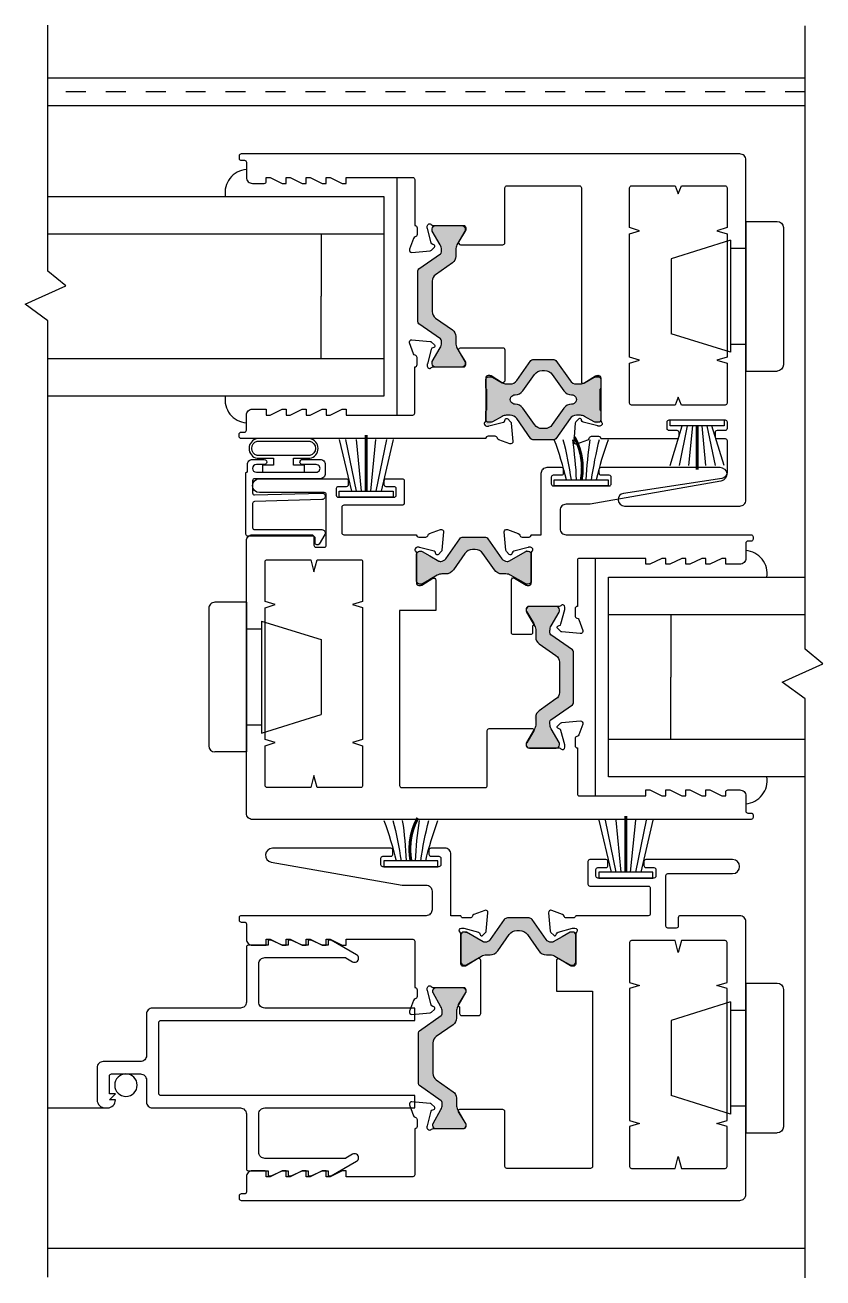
# Model space of a CAD drawing. Extents: x -58 to 121, y -68 to 28.
# Drawn here: x 11.21 to 15.21, y -2.59 to 3.69 of the extents above; entities that cross this region are included whole.
import ezdxf

# ---------------------------------------------------------------- set-up
doc = ezdxf.new("R2010")
doc.units = 0
doc.header["$LTSCALE"] = 0.25
doc.header["$MEASUREMENT"] = 0
doc.linetypes.add('HIDDEN', pattern=[0.375, 0.25, -0.125])
doc.layers.get('0').update_dxf_attribs({"linetype": 'CONTINUOUS'})
for name, color, linetype in [('GLASS-VINYL', 7, 'CONTINUOUS'), ('I-STRUT', 7, 'CONTINUOUS'), ('MISC', 9, 'CONTINUOUS'), ('SASH', 5, 'CONTINUOUS'), ('SEAL', 7, 'CONTINUOUS'), ('SILL-PAN', 7, 'CONTINUOUS'), ('VENT', 5, 'CONTINUOUS')]:
    doc.layers.add(name, color=color, linetype=linetype)
doc.styles.get("Standard").update_dxf_attribs({"font": 'simplex.shx'})

# ---------------------------------------------------------------- blocks, each defined once
blk = doc.blocks.new('25064-18mmX6mm-I-STRUT')
at = {"layer": 'I-STRUT'}
h = blk.add_hatch(color=256, dxfattribs=at)
h.dxf.hatch_style = 1
h.paths.add_polyline_path([(-0.2205, 0.3535, 0.414214), (-0.2362, 0.3377, 0.469068), (-0.2352, 0.3257), (-0.189, 0.2457), (-0.189, 0.1993, 0.244698), (-0.1722, 0.167), (-0.0877, 0.1078, -0.244698), (-0.0709, 0.0756), (-0.0709, -0.0773, -0.244698), (-0.0877, -0.1095), (-0.1722, -0.1687, 0.384668), (-0.1922, -0.2176, -0.227519), (-0.1953, -0.2583), (-0.2352, -0.3274, 0.131652), (-0.2362, -0.3313, 0.640011), (-0.2205, -0.3552), (-0.0866, -0.3552, 0.414214), (-0.0709, -0.3394, 0.469068), (-0.0719, -0.3274), (-0.1181, -0.2474), (-0.1181, -0.2174), (-0.005, -0.1382, 0.244698), (0, -0.1285), (0, -0.1268), (0, 0.1268, 0.244698), (-0.005, 0.1365), (-0.1181, 0.2157), (-0.1181, 0.2457), (-0.0719, 0.3257, 0.131652), (-0.0709, 0.3296, 0.640011), (-0.0866, 0.3535)])
blk.add_lwpolyline([(0, -0.1299), (0, -0.1268), (0, 0.1268, 0.244698), (-0.005, 0.1365), (-0.1131, 0.2122, -0.244698), (-0.1181, 0.2218), (-0.1181, 0.233, -0.131652), (-0.1118, 0.2566), (-0.0719, 0.3257, 0.131652), (-0.0709, 0.3296), (-0.0709, 0.3377, 0.414214), (-0.0866, 0.3535), (-0.2205, 0.3535, 0.414214), (-0.2362, 0.3377), (-0.2362, 0.3296, 0.131652), (-0.2352, 0.3257), (-0.1953, 0.2566, -0.131652), (-0.189, 0.233), (-0.189, 0.1993, 0.244698), (-0.1722, 0.167), (-0.0877, 0.1078, -0.244698), (-0.0709, 0.0756), (-0.0709, -0.0773, -0.244698), (-0.0877, -0.1095), (-0.1722, -0.1687, 0.244698), (-0.189, -0.201), (-0.189, -0.2347, -0.131652), (-0.1953, -0.2583), (-0.2352, -0.3274, 0.131652), (-0.2362, -0.3313), (-0.2362, -0.3394, 0.414214), (-0.2205, -0.3552), (-0.0866, -0.3552, 0.414214), (-0.0709, -0.3394), (-0.0709, -0.3313, 0.131652), (-0.0719, -0.3274), (-0.1118, -0.2583, -0.131652), (-0.1181, -0.2347), (-0.1181, -0.2235, -0.244698), (-0.1131, -0.2139), (-0.005, -0.1382, 0.244698), (0, -0.1285)], format="xyb", dxfattribs=at)
blk = doc.blocks.new('25065-14.6mmX10.2mm-I-STRUT')
at = {"layer": 'I-STRUT'}
h = blk.add_hatch(color=256, dxfattribs=at)
h.dxf.hatch_style = 1
h.paths.add_polyline_path([(-0.2213, 0.1958, 0.242889), (-0.2309, 0.2008), (-0.2835, 0.2008), (-0.336, 0.2008, 0.242889), (-0.3456, 0.1958), (-0.417, 0.0953, -0.242889), (-0.4491, 0.0787), (-0.4802, 0.0787), (-0.5378, 0.112, 0.131652), (-0.5437, 0.1136, 1.253406), (-0.5709, 0.1018), (-0.5709, 0.0591), (-0.5708, 0.0584, 0.217301), (-0.5669, 0.0512), (-0.5669, -0.0669, -0.236068), (-0.5709, -0.0591), (-0.5709, -0.1018, 0.414214), (-0.5591, -0.1136, 0.629762), (-0.5378, -0.112), (-0.4802, -0.0787), (-0.4491, -0.0787, -0.242889), (-0.417, -0.0953), (-0.3456, -0.1958, 0.242889), (-0.336, -0.2008), (-0.2835, -0.2008), (-0.2309, -0.2008, 0.242889), (-0.2213, -0.1958), (-0.1499, -0.0953, -0.242889), (-0.1178, -0.0787), (-0.0867, -0.0787), (-0.0291, -0.112, 0.131652), (-0.0232, -0.1136, 1.253406), (0.0039, -0.1018), (0.0039, -0.0591), (0.0039, -0.0584, 0.217301), (0, -0.0512), (0, 0.0512), (0.0039, 0.1018, 0.414214), (-0.0079, 0.1136, 0.629762), (-0.0291, 0.112), (-0.0867, 0.0787), (-0.1178, 0.0787, -0.242889), (-0.1499, 0.0953)])
h.paths.add_polyline_path([(-0.2392, 0.1261), (-0.1807, 0.0438, 0.244669), (-0.1419, 0.0239, -1.006741), (-0.1419, -0.0234, 0.244669), (-0.1807, -0.0432), (-0.2392, -0.1255, -0.242889), (-0.2777, -0.1454), (-0.2835, -0.1454), (-0.2892, -0.1454, -0.242889), (-0.3277, -0.1255), (-0.3862, -0.0432, 0.244669), (-0.425, -0.0234, -1.006741), (-0.425, 0.0239, 0.244669), (-0.3862, 0.0438), (-0.3277, 0.1261, -0.242889), (-0.2892, 0.1459), (-0.2835, 0.1459), (-0.2777, 0.1459, -0.242889)], flags=16)
for points in [[(-0.5709, -0.0591), (-0.5709, -0.1018, 0.414214), (-0.5591, -0.1136), (-0.5437, -0.1136, 0.131652), (-0.5378, -0.112), (-0.4893, -0.084, -0.131652), (-0.4697, -0.0787), (-0.4491, -0.0787, -0.242889), (-0.417, -0.0953), (-0.3456, -0.1958, 0.242889), (-0.336, -0.2008), (-0.2835, -0.2008), (-0.2309, -0.2008, 0.242889), (-0.2213, -0.1958), (-0.1499, -0.0953, -0.242889), (-0.1178, -0.0787), (-0.0973, -0.0787, -0.131652), (-0.0776, -0.084), (-0.0291, -0.112, 0.131652), (-0.0232, -0.1136), (-0.0079, -0.1136, 0.414214), (0.0039, -0.1018), (0.0039, -0.0591, 0.236068), (0, -0.0512), (0, 0.0512, 0.236068), (0.0039, 0.0591), (0.0039, 0.1018, 0.414214), (-0.0079, 0.1136), (-0.0232, 0.1136, 0.131652), (-0.0291, 0.112), (-0.0776, 0.084, -0.131652), (-0.0973, 0.0787), (-0.1178, 0.0787, -0.242889), (-0.1499, 0.0953), (-0.2213, 0.1958, 0.242889), (-0.2309, 0.2008), (-0.2835, 0.2008), (-0.336, 0.2008, 0.242889), (-0.3456, 0.1958), (-0.417, 0.0953, -0.242889), (-0.4491, 0.0787), (-0.4697, 0.0787, -0.131652), (-0.4893, 0.084), (-0.5378, 0.112, 0.131652), (-0.5437, 0.1136), (-0.5591, 0.1136, 0.414214), (-0.5709, 0.1018), (-0.5709, 0.0591, 0.236068), (-0.5669, 0.0512), (-0.5669, -0.0512, 0.236068)], [(-0.425, -0.0234, -0.244669), (-0.3862, -0.0432), (-0.3277, -0.1255, 0.242889), (-0.2892, -0.1454), (-0.2835, -0.1454), (-0.2777, -0.1454, 0.242889), (-0.2392, -0.1255), (-0.1807, -0.0432, -0.244669), (-0.1419, -0.0234, 1.006741), (-0.1419, 0.0239, -0.244669), (-0.1807, 0.0438), (-0.2392, 0.1261, 0.242889), (-0.2777, 0.1459), (-0.2835, 0.1459), (-0.2892, 0.1459, 0.242889), (-0.3277, 0.1261), (-0.3862, 0.0438, -0.244669), (-0.425, 0.0239, 1.006741)]]:
    blk.add_lwpolyline(points, format="xyb", close=True, dxfattribs=at)
blk = doc.blocks.new('3727-1-THERMAL-SLIDING-INTERLOCKER')
at = {"layer": 'VENT'}
for points in [[(2.5, 0.84), (2.5, 0.764, -0.414214), (2.47, 0.734), (2.41, 0.734, -0.414214), (2.4, 0.744), (2.4, 0.764), (2.38, 0.764), (2.32, 0.734), (2.3, 0.734), (2.3, 0.764), (2.28, 0.764), (2.22, 0.734), (2.2, 0.734), (2.2, 0.764), (2.18, 0.764), (2.12, 0.734), (2.1, 0.734), (2.1, 0.764), (2.08, 0.764), (2.02, 0.734), (2, 0.734), (2, 0.764), (1.667, 0.764, 0.414214), (1.657, 0.754), (1.657, 0.524, 0.414214), (1.6454, 0.5124), (1.6454, 0.4775, 0.359508), (1.6548, 0.4661, -0.263725), (1.6635, 0.4587), (1.6834, 0.4041), (1.6834, 0.404, -0.548619), (1.6715, 0.3885), (1.5799, 0.3965, -0.176327), (1.5727, 0.3999), (1.5586, 0.4139, -0.57735), (1.562, 0.4269), (1.5664, 0.4281, 0.267949), (1.5746, 0.4363), (1.594, 0.5085, 0.065543), (1.5944, 0.5115), (1.5944, 0.5201, 0.6885), (1.5741, 0.5279, -0.213422), (1.5654, 0.524), (1.413, 0.524, 0.414214), (1.4014, 0.5124), (1.4014, 0.5038, 0.137872), (1.4031, 0.4978), (1.4369, 0.4424, -0.585524), (1.4283, 0.4272), (1.216, 0.4272, -0.414214), (1.206, 0.4372), (1.206, 0.712, 0.414214), (1.196, 0.722), (0.8328, 0.722, 0.414214), (0.8228, 0.712), (0.8228, -0.2596, -0.585524), (0.811, -0.2662), (0.7522, -0.2303, 0.137872), (0.7462, -0.2286), (0.7376, -0.2286, 0.414214), (0.726, -0.2402), (0.726, -0.4524, -0.213422), (0.7221, -0.4611, 0.6885), (0.7299, -0.4814), (0.7385, -0.4814, 0.065543), (0.7415, -0.481), (0.8137, -0.4616, 0.267949), (0.8219, -0.4534), (0.8231, -0.449, -0.57735), (0.8361, -0.4456), (0.8501, -0.4597, -0.176327), (0.8535, -0.4669), (0.8615, -0.5585, -0.548619), (0.846, -0.5704), (0.8459, -0.5704), (0.7913, -0.5505, -0.263725), (0.7839, -0.5418, 0.359508), (0.7725, -0.5324), (0.7376, -0.5324, 0.414214), (0.726, -0.544), (0.344, -0.544, -0.414214), (0.334, -0.534), (0.334, -0.514, -0.414214), (0.344, -0.504), (0.384, -0.504, 0.414214), (0.394, -0.494), (0.394, -0.461, 0.414214), (0.384, -0.451), (0.104, -0.451, 0.414214), (0.094, -0.461), (0.094, -0.494, 0.414214), (0.104, -0.504), (0.144, -0.504, -0.414214), (0.154, -0.514), (0.154, -0.534, -0.414214), (0.144, -0.544), (0.104, -0.544, 0.414214), (0.094, -0.554), (0.094, -0.7151, 0.3714), (0.1196, -0.7448), (0.6118, -0.8184, -0.928445), (0.6071, -0.882), (0.03, -0.882, -0.414214), (0, -0.852), (0, 0.852, -0.414214), (0.03, 0.882), (2.526, 0.882, -0.414214), (2.536, 0.872), (2.536, 0.86, -0.414214), (2.526, 0.85), (2.51, 0.85, 0.414214)], [(0.094, 0.5125), (0.1445, 0.497), (0.094, 0.4815), (0.094, -0.1355), (0.1445, -0.151), (0.094, -0.1665), (0.094, -0.366, 0.414214), (0.104, -0.376), (0.3227, -0.376), (0.3382, -0.336), (0.3537, -0.376), (0.572, -0.376, 0.414214), (0.582, -0.366), (0.582, -0.1666), (0.5315, -0.1513), (0.582, -0.136), (0.582, 0.482), (0.5315, 0.4973), (0.582, 0.5126), (0.582, 0.712, 0.414214), (0.572, 0.722), (0.3537, 0.722), (0.3382, 0.682), (0.3227, 0.722), (0.104, 0.722, 0.414214), (0.094, 0.712)]]:
    blk.add_lwpolyline(points, format="xyb", close=True, dxfattribs=at)
blk = doc.blocks.new('3727-2-THERMAL-SLIDING-INTERLOCKER')
at = {"layer": 'VENT'}
blk.add_lwpolyline([(1.1809, -0.5704), (1.2355, -0.5505, 0.263725), (1.2429, -0.5418, -0.359508), (1.2543, -0.5324), (1.2892, -0.5324, -0.414214), (1.3008, -0.544), (2.5254, -0.544, 0.414214), (2.5354, -0.534), (2.5354, -0.522, 0.414214), (2.5254, -0.512), (2.5094, -0.512, -0.414214), (2.4994, -0.502), (2.4994, -0.426, 0.414214), (2.4694, -0.396), (2.3994, -0.396), (2.3994, -0.426), (2.3794, -0.426), (2.3194, -0.396), (2.2994, -0.396), (2.2994, -0.426), (2.2794, -0.426), (2.2194, -0.396), (2.1994, -0.396), (2.1994, -0.426), (2.1794, -0.426), (2.1194, -0.396), (2.0994, -0.396), (2.0994, -0.426), (2.0794, -0.426), (2.0194, -0.396), (1.9994, -0.396), (1.9994, -0.426), (1.6664, -0.426, -0.414214), (1.6564, -0.416), (1.6564, -0.1849, -0.414214), (1.6448, -0.1732), (1.6448, -0.1384, -0.359508), (1.6542, -0.127, 0.263725), (1.6629, -0.1195), (1.6828, -0.065), (1.6828, -0.0649, 0.548619), (1.6709, -0.0493), (1.5793, -0.0574, 0.176327), (1.5721, -0.0607), (1.558, -0.0748, 0.57735), (1.5615, -0.0878), (1.5658, -0.0889, -0.267949), (1.5741, -0.0972), (1.5934, -0.1694, -0.065543), (1.5938, -0.1724), (1.5938, -0.181, -0.6885), (1.5735, -0.1887, 0.213422), (1.5649, -0.1849), (1.4124, -0.1849, -0.414214), (1.4008, -0.1732), (1.4008, -0.1647, -0.137872), (1.4025, -0.1586), (1.4357, -0.1042, 0.585524), (1.4272, -0.089), (1.2164, -0.089, 0.414214), (1.2064, -0.099), (1.2064, -0.254, 0.585524), (1.2216, -0.2626), (1.2746, -0.2303, -0.137872), (1.2806, -0.2286), (1.2892, -0.2286, -0.414214), (1.3008, -0.2402), (1.3008, -0.4524, 0.213422), (1.3047, -0.4611, -0.6885), (1.2969, -0.4814), (1.2883, -0.4814, -0.065543), (1.2853, -0.481), (1.2131, -0.4616, -0.267949), (1.2049, -0.4534), (1.2037, -0.449, 0.57735), (1.1907, -0.4456), (1.1767, -0.4597, 0.176327), (1.1733, -0.4669), (1.1653, -0.5585, 0.548619), (1.1808, -0.5704)], format="xyb", close=True, dxfattribs=at)
blk = doc.blocks.new('A$C1D443341')
for p, q in [((0, 0.719), (0, 0.031)), ((0.188, 0.75), (0.031, 0.75)), ((0.188, 0.75), (0.188, 0)), ((0.264, 0.656), (0.562, 0.563)), ((0.264, 0.656), (0.264, 0.094)), ((0.264, 0.615), (0.188, 0.615)), ((0.562, 0.563), (0.562, 0.187)), ((0.264, 0.135), (0.188, 0.135)), ((0.264, 0.094), (0.562, 0.187)), ((0.188, 0), (0.031, 0))]:
    blk.add_line(p, q)
for centre, start, end in [((0.031, 0.719), 90, 180), ((0.031, 0.031), 180, 270)]:
    blk.add_arc(centre, 0.031, start, end)
blk = doc.blocks.new('*U103')
for p, q in [((0.03, 0.0494), (0.2285, 0.0899)), ((0.03, 0.0235), (0.2285, 0.0428)), ((0.03, -0.0235), (0.2285, -0.0428)), ((0.03, -0.0494), (0.2285, -0.0899))]:
    blk.add_line(p, q)
at = {"layer": 'SEAL'}
for p, q in [((0.2285, 0.135), (0.03, 0.0742)), ((0.2285, -0.135), (0.03, -0.0742))]:
    blk.add_line(p, q, dxfattribs=at)
blk.add_lwpolyline([(0, -0.135), (0, 0.135), (0.03, 0.135), (0.03, -0.135)], close=True, dxfattribs=at)
at = {"layer": 'SEAL', "const_width": 0.015}
blk.add_lwpolyline([(0.03, 0), (0.2496, 0)], dxfattribs=at)
at = {"flags": 9}
for tag, p in [('MANUFACTURER_PART_#', (0, -0.1988)), ('FLEETWOOD_PART_#', (-0.0006, -0.2487))]:
    blk.add_attdef(tag, p, '', height=0.0312, dxfattribs=at)
blk = doc.blocks.new('3727-SLIDING-INTERLOCK-ASSEMBLY')
for name, p in [('3727-1-THERMAL-SLIDING-INTERLOCKER', (-1.8119, -0.1719)), ('25064-18mmX6mm-I-STRUT', (-0.1708, -0.0029)), ('3727-2-THERMAL-SLIDING-INTERLOCKER', (-1.8113, -0.1719)), ('25065-14.6mmX10.2mm-I-STRUT', (-0.5151, -0.5208))]:
    blk.add_blockref(name, p)
at = {"layer": 'MISC'}
blk.add_blockref('A$C1D443341', (-1.9999, -0.3779), dxfattribs=at)
at = {"layer": 'SEAL', "xscale": -1, "rotation": 90}
blk.add_blockref('*U103', (-1.5679, -0.6229), dxfattribs=at)
blk = doc.blocks.new('3728-1-FIXED-INTERLOCKER')
at = {"layer": 'VENT', "linetype": 'Continuous'}
blk.add_lwpolyline([(-0.9169, 0.7195), (-0.9715, 0.7394), (-0.9715, 0.7394, 0.548619), (-0.9871, 0.7275), (-0.9791, 0.6359, 0.176327), (-0.9757, 0.6287), (-0.9616, 0.6146, 0.57735), (-0.9487, 0.618), (-0.9475, 0.6224, -0.267949), (-0.9393, 0.6306), (-0.8671, 0.65, -0.065543), (-0.8641, 0.6504), (-0.8555, 0.6504, -0.6885), (-0.8477, 0.6301, 0.213422), (-0.8516, 0.6214), (-0.8516, 0.471, -0.414214), (-0.8632, 0.4594), (-0.8718, 0.4594, -0.137872), (-0.8778, 0.4611), (-0.9332, 0.4949, 0.585524), (-0.9484, 0.4864), (-0.9484, 0.3344), (-0.7674, 0.3344), (-0.7674, -0.543, -0.414214), (-0.7774, -0.553), (-1.196, -0.553, -0.414214), (-1.206, -0.543), (-1.206, -0.268, 0.414214), (-1.216, -0.258), (-1.4324, -0.258, 0.585524), (-1.439, -0.2698), (-1.4031, -0.3286, -0.137872), (-1.4014, -0.3346), (-1.4014, -0.3432, -0.414214), (-1.413, -0.3548), (-1.5654, -0.3548, 0.213422), (-1.5741, -0.3587, -0.6885), (-1.5944, -0.3509), (-1.5944, -0.3423, -0.065543), (-1.594, -0.3393), (-1.5746, -0.2671, -0.267949), (-1.5664, -0.2589), (-1.562, -0.2577, 0.57735), (-1.5586, -0.2447), (-1.5727, -0.2307, 0.176327), (-1.5799, -0.2273), (-1.6715, -0.2193, 0.548619), (-1.6834, -0.2348), (-1.6834, -0.2349), (-1.6635, -0.2895, 0.263725), (-1.6548, -0.2969, -0.359508), (-1.6454, -0.3083), (-1.6454, -0.3432, -0.414214), (-1.657, -0.3548), (-1.657, -0.585, -0.414214), (-1.667, -0.595), (-2, -0.595), (-2, -0.565), (-2.02, -0.565), (-2.08, -0.595), (-2.1, -0.595), (-2.1, -0.565), (-2.12, -0.565), (-2.18, -0.595), (-2.2, -0.595), (-2.2, -0.565), (-2.22, -0.565), (-2.28, -0.595), (-2.3, -0.595), (-2.3, -0.565), (-2.32, -0.565), (-2.38, -0.595), (-2.4, -0.595), (-2.4, -0.575, 0.414214), (-2.41, -0.565), (-2.47, -0.565, 0.414214), (-2.5, -0.595), (-2.5, -0.671, -0.414214), (-2.51, -0.681), (-2.526, -0.681, 0.414214), (-2.536, -0.691), (-2.536, -0.703, 0.414214), (-2.526, -0.713), (-0.03, -0.713, 0.414214), (0, -0.683), (0, 0.683, 0.414214), (-0.03, 0.713), (-0.328, 0.713, 0.414214), (-0.338, 0.703), (-0.338, 0.661, -0.414214), (-0.348, 0.651), (-0.39, 0.651, -0.414214), (-0.4, 0.661), (-0.4, 0.914, -0.414214), (-0.39, 0.924), (-0.066, 0.924, 1), (-0.066, 0.994), (-0.5, 0.994, 0.414214), (-0.51, 0.984), (-0.51, 0.964, 0.414214), (-0.5, 0.954), (-0.46, 0.954, -0.414214), (-0.45, 0.944), (-0.45, 0.911, -0.414214), (-0.46, 0.901), (-0.74, 0.901, -0.414214), (-0.75, 0.911), (-0.75, 0.944, -0.414214), (-0.74, 0.954), (-0.7, 0.954, 0.414214), (-0.69, 0.964), (-0.69, 0.984, 0.414214), (-0.7, 0.994), (-0.78, 0.994, 0.414214), (-0.79, 0.984), (-0.79, 0.871, 0.414214), (-0.78, 0.861), (-0.488, 0.861, -0.414214), (-0.478, 0.851), (-0.478, 0.723, -0.414214), (-0.488, 0.713), (-0.8516, 0.713, -0.414214), (-0.8632, 0.7014), (-0.8981, 0.7014, -0.359508), (-0.9095, 0.7108, 0.263725), (-0.9169, 0.7195), (-0.9715, 0.7394), (-0.9715, 0.7394, 0.548619), (-0.9871, 0.7275), (-0.9791, 0.6359)], format="xyb", dxfattribs=at)
blk.add_lwpolyline([(-0.094, -0.3435), (-0.1445, -0.328), (-0.094, -0.3125), (-0.094, 0.3475), (-0.1445, 0.363), (-0.094, 0.3785), (-0.094, 0.578, 0.414214), (-0.104, 0.588), (-0.3227, 0.588), (-0.3382, 0.528), (-0.3537, 0.588), (-0.572, 0.588, 0.414214), (-0.582, 0.578), (-0.582, 0.3786), (-0.5315, 0.3633), (-0.582, 0.348), (-0.582, -0.313), (-0.5315, -0.3283), (-0.582, -0.3436), (-0.582, -0.543, 0.414214), (-0.572, -0.553), (-0.3537, -0.553), (-0.3382, -0.493), (-0.3227, -0.553), (-0.104, -0.553, 0.414214), (-0.094, -0.543)], format="xyb", close=True, dxfattribs=at)
blk = doc.blocks.new('3728-2-FIXED-INTERLOCKER')
at = {"layer": 'VENT', "linetype": 'Continuous'}
blk.add_lwpolyline([(-1.8264, 1.001, -0.414214), (-1.8164, 1.011), (-1.7764, 1.011, 0.414214), (-1.7664, 1.021), (-1.7664, 1.041, 0.414214), (-1.7764, 1.051), (-2.3695, 1.051, 0.916331), (-2.3756, 0.9815), (-1.7204, 0.866), (-1.6004, 0.866, -0.414214), (-1.5704, 0.836), (-1.5704, 0.743, -0.414214), (-1.6004, 0.713), (-2.526, 0.713, 0.414214), (-2.536, 0.703), (-2.536, 0.691, 0.414214), (-2.526, 0.681), (-2.51, 0.681, -0.414214), (-2.5, 0.671), (-2.5, 0.595, 0.414214), (-2.47, 0.565), (-2.4, 0.565), (-2.4, 0.595), (-2.38, 0.595), (-2.32, 0.565), (-2.3, 0.565), (-2.3, 0.595), (-2.28, 0.595), (-2.22, 0.565), (-2.2, 0.565), (-2.2, 0.595), (-2.18, 0.595), (-2.12, 0.565), (-2.1, 0.565), (-2.1, 0.595), (-2.08, 0.595), (-2.02, 0.565), (-2, 0.565), (-2, 0.595), (-1.667, 0.595, -0.414214), (-1.657, 0.585), (-1.657, 0.3539, -0.414214), (-1.6454, 0.3422), (-1.6454, 0.3074, -0.359508), (-1.6548, 0.296, 0.263725), (-1.6635, 0.2885), (-1.6834, 0.234), (-1.6834, 0.2339, 0.548619), (-1.6715, 0.2183), (-1.5799, 0.2264, 0.176327), (-1.5727, 0.2297), (-1.5586, 0.2438, 0.57735), (-1.562, 0.2568), (-1.5664, 0.2579, -0.267949), (-1.5746, 0.2662), (-1.594, 0.3384, -0.065543), (-1.5944, 0.3414), (-1.5944, 0.35, -0.6885), (-1.5741, 0.3577, 0.213422), (-1.5654, 0.3539), (-1.413, 0.3539, -0.414214), (-1.4014, 0.3422), (-1.4014, 0.3337, -0.137872), (-1.4031, 0.3276), (-1.439, 0.2688, 0.585524), (-1.4324, 0.257), (-1.4324, 0.223, 0.414214), (-1.4224, 0.213), (-1.337, 0.213, 0.414214), (-1.327, 0.223), (-1.327, 0.4879, 0.585524), (-1.3422, 0.4964), (-1.4001, 0.4611, -0.137872), (-1.4062, 0.4594), (-1.4148, 0.4594, -0.414214), (-1.4264, 0.471), (-1.4264, 0.6214, 0.213422), (-1.4303, 0.6301, -0.6885), (-1.4225, 0.6504), (-1.4139, 0.6504, -0.065543), (-1.4109, 0.65), (-1.3387, 0.6306, -0.267949), (-1.3305, 0.6224), (-1.3293, 0.618, 0.57735), (-1.3163, 0.6146), (-1.3022, 0.6287, 0.176327), (-1.2989, 0.6359), (-1.2909, 0.7275, 0.548619), (-1.3064, 0.7394), (-1.3065, 0.7394), (-1.3611, 0.7195, 0.263725), (-1.3685, 0.7108, -0.359508), (-1.3799, 0.7014), (-1.4148, 0.7014, -0.414214), (-1.4264, 0.713), (-1.4764, 0.713), (-1.4764, 0.7587), (-1.4764, 1.021, 0.414214), (-1.5064, 1.051), (-1.5764, 1.051, 0.414214), (-1.5864, 1.041), (-1.5864, 1.021, 0.414214), (-1.5764, 1.011), (-1.5364, 1.011, -0.414214), (-1.5264, 1.001), (-1.5264, 0.968, -0.414214), (-1.5364, 0.958), (-1.8164, 0.958, -0.414214), (-1.8264, 0.968)], format="xyb", close=True, dxfattribs=at)
blk = doc.blocks.new('25066-14.6mmX6mm-I-STRUT')
at = {"layer": 'I-STRUT'}
h = blk.add_hatch(color=256, dxfattribs=at)
h.dxf.hatch_style = 1
h.paths.add_polyline_path([(-0.0068, -0.063), (0, -0.063), (0.0068, -0.063, -0.244698), (0.0455, -0.0831), (0.1027, -0.1649, 0.304221), (0.1509, -0.1859, -0.181711), (0.1837, -0.1914), (0.2205, -0.2126), (0.2596, -0.2352, 0.131652), (0.2635, -0.2362, 0.640011), (0.2874, -0.2205), (0.2874, -0.2008), (0.2874, -0.1063), (0.2874, -0.0866, 0.414214), (0.2717, -0.0709, 0.469068), (0.2596, -0.0719), (0.2205, -0.0945), (0.1755, -0.1205, -0.131652), (0.1696, -0.122), (0.166, -0.122, -0.244698), (0.1402, -0.1086), (0.07, -0.0084, 0.244698), (0.0539, 0), (0, 0), (-0.0539, 0, 0.244698), (-0.07, -0.0084), (-0.1402, -0.1086, -0.244698), (-0.166, -0.122), (-0.1728, -0.122), (-0.2596, -0.0719, 0.131652), (-0.2635, -0.0709, 0.640011), (-0.2874, -0.0866), (-0.2874, -0.1063), (-0.2874, -0.2008), (-0.2874, -0.2205, 0.414214), (-0.2717, -0.2362, 0.469068), (-0.2596, -0.2352), (-0.1837, -0.1914, -0.131652), (-0.1601, -0.185), (-0.1414, -0.185, 0.244698), (-0.1027, -0.1649), (-0.0455, -0.0831, -0.244698)])
blk.add_lwpolyline([(-0.2635, -0.0709), (-0.2717, -0.0709, 0.414214), (-0.2874, -0.0866), (-0.2874, -0.1063), (-0.2874, -0.2008), (-0.2874, -0.2205, 0.414214), (-0.2717, -0.2362), (-0.2635, -0.2362, 0.131652), (-0.2596, -0.2352), (-0.1837, -0.1914, -0.131652), (-0.1601, -0.185), (-0.1414, -0.185, 0.244698), (-0.1027, -0.1649), (-0.0455, -0.0831, -0.244698), (-0.0068, -0.063), (0, -0.063), (0.0068, -0.063, -0.244698), (0.0455, -0.0831), (0.1027, -0.1649, 0.244698), (0.1414, -0.185), (0.1601, -0.185, -0.131652), (0.1837, -0.1914), (0.2205, -0.2126), (0.2596, -0.2352, 0.131652), (0.2635, -0.2362), (0.2717, -0.2362, 0.414214), (0.2874, -0.2205), (0.2874, -0.2008), (0.2874, -0.1063), (0.2874, -0.0866, 0.414214), (0.2717, -0.0709), (0.2635, -0.0709, 0.131652), (0.2596, -0.0719), (0.2205, -0.0945), (0.1755, -0.1205, -0.131652), (0.1696, -0.122), (0.166, -0.122, -0.244698), (0.1402, -0.1086), (0.07, -0.0084, 0.244698), (0.0539, 0), (0, 0), (-0.0539, 0, 0.244698), (-0.07, -0.0084), (-0.1402, -0.1086, -0.244698), (-0.166, -0.122), (-0.1696, -0.122, -0.131652), (-0.1755, -0.1205), (-0.2596, -0.0719), (-0.2614, -0.0709), (-0.2635, -0.0709, -0.131652), (-0.2596, -0.0719)], format="xyb", dxfattribs=at)
blk = doc.blocks.new('*U106')
for centre, radius, start, end in [((-0.3932, 1.8385), 1.8144, 283.48725, 290.13438), ((-0.2541, 1.9815), 1.9529, 278.36473, 284.39471), ((-0.0497, 1.9172), 1.8953, 272.41045, 278.52923), ((-0.0497, -1.9172), 1.8953, 81.47077, 87.58955), ((-0.2541, -1.9815), 1.9529, 75.60529, 81.63527), ((-0.3932, -1.8385), 1.8144, 69.86562, 76.51275)]:
    blk.add_arc(centre, radius, start, end)
at = {"layer": 'SEAL'}
blk.add_lwpolyline([(0, -0.135), (0, 0.135), (0.03, 0.135), (0.03, -0.135)], close=True, dxfattribs=at)
at = {"layer": 'SEAL', "const_width": 0.015}
blk.add_lwpolyline([(0.03, 0, 0.171612), (0.2445, 0.0342)], format="xyb", dxfattribs=at)
at = {"flags": 9}
for tag, p in [('MANUFACTURER_PART_#', (0, -0.1988)), ('FLEETWOOD_PART_#', (-0.0006, -0.2487))]:
    blk.add_attdef(tag, p, '', height=0.0312, dxfattribs=at)
blk = doc.blocks.new('19117-Seal')
for p, q in [((0.29, 0.1349), (0.03, 0.0742)), ((0.03, 0.0494), (0.29, 0.1025)), ((0.03, 0.0235), (0.29, 0.0488)), ((0.03, -0.0235), (0.29, -0.0488)), ((0.03, -0.0494), (0.29, -0.1025)), ((0.29, -0.135), (0.03, -0.0742))]:
    blk.add_line(p, q)
at = {"const_width": 0.015}
blk.add_lwpolyline([(0.03, 0), (0.3116, 0)], dxfattribs=at)
at = {"layer": 'SEAL'}
blk.add_lwpolyline([(0, -0.135), (0, 0.135), (0.03, 0.135), (0.03, -0.135)], close=True, dxfattribs=at)
at = {"flags": 9}
for tag, p in [('MANUFACTURER_PART_#', (0, -0.1988)), ('FLEETWOOD_PART_#', (-0.0006, -0.2487))]:
    blk.add_attdef(tag, p, '', height=0.0312, dxfattribs=at)
blk = doc.blocks.new('*U113')
at = {"layer": 'SASH', "color": 7}
for points in [[(1.5212, 1.0268), (1.5212, 1.0618), (1.5762, 1.0618), (1.5762, 1.0963), (1.4943, 1.0963, -0.830739), (1.4943, 1.195), (1.7581, 1.195, -0.830739), (1.7581, 1.0963), (1.6762, 1.0963), (1.6762, 1.0618), (1.7312, 1.0618), (1.7312, 1.0268)], [(1.7581, 1.1817), (1.4943, 1.1817, 0.768484), (1.4943, 1.1096), (1.7581, 1.1096, 0.768484)]]:
    blk.add_lwpolyline(points, format="xyb", close=True, dxfattribs=at)
at = {"layer": 'VENT', "color": 7}
blk.add_lwpolyline([(1.4341, 0.8894), (1.7716, 0.8795, -0.405608), (1.7815, 0.8692), (1.7815, 0.749, -0.414214), (1.7712, 0.7387), (1.434, 0.7387, 0.586161), (1.42, 0.7138), (1.4488, 0.6668, 0.75692), (1.4678, 0.6721), (1.4678, 0.6957, -0.414214), (1.4781, 0.7059), (1.8041, 0.7059, 0.414214), (1.8143, 0.7162), (1.8143, 1.0235, 0.414214), (1.811, 1.0268), (1.8105, 1.0268, -0.414214), (1.8071, 1.0301), (1.8071, 1.0647, 0.414214), (1.7815, 1.0904), (1.723, 1.0904, 1.000001), (1.723, 1.0647), (1.7625, 1.0647, -1), (1.7625, 1.0268), (1.4622, 1.0268, -1.000001), (1.4622, 1.0647), (1.5313, 1.0647, 1), (1.5313, 1.0904), (1.4432, 1.0904, 0.414214), (1.4176, 1.0647), (1.4176, 1.0196, 0.414214), (1.4432, 0.994), (1.7712, 0.994, -0.414214), (1.7815, 0.9837), (1.7815, 0.9225, -0.422884), (1.7709, 0.9123), (1.4347, 0.9222, 1.023375)], format="xyb", close=True, dxfattribs=at)
for name, p in [('3728-2-FIXED-INTERLOCKER', (1.8125, 0)), ('3728-1-FIXED-INTERLOCKER', (1.8125, 0)), ('25066-14.6mmX6mm-I-STRUT', (0.6735, 0.7018))]:
    blk.add_blockref(name, p)
at = {"xscale": -1}
blk.add_blockref('25064-18mmX6mm-I-STRUT', (0.1749, 0), dxfattribs=at)
at = {"layer": 'MISC', "xscale": -1}
blk.add_blockref('A$C1D443341', (2.0005, -0.375), dxfattribs=at)
at = {"layer": 'SEAL', "xscale": -1, "rotation": 270}
for name, p in [('*U106', (0.1361, 0.958)), ('19117-Seal', (1.2125, 0.901))]:
    blk.add_blockref(name, p, dxfattribs=at)
blk = doc.blocks.new('*U115')
for name, p in [('3727-SLIDING-INTERLOCK-ASSEMBLY', (0.5619, 0.9569)), ('*U113', (-0.5625, -0.954))]:
    blk.add_blockref(name, p)
blk = doc.blocks.new('3766 SCREEN ADAPTER')
blk.add_line((0.25, 1.8363), (0.25, 1.544))
blk.add_lwpolyline([(0.21, 1.528), (0.18, 1.498), (0.18, 1.528), (0.09, 1.528, 0.414214), (0.08, 1.518), (0.08, 1.373, 0.414214), (0.11, 1.343), (0.22, 1.343, -0.414214), (0.25, 1.313), (0.25, 0.873, 0.414214), (0.28, 0.843), (0.555, 0.843, -0.414214), (0.565, 0.833), (0.565, 0.733), (0.59, 0.733), (0.59, 0.718), (0.565, 0.663), (0.565, 0.633), (0.59, 0.633), (0.59, 0.618), (0.565, 0.563), (0.565, 0.533), (0.59, 0.533), (0.59, 0.518), (0.565, 0.463), (0.565, 0.433), (0.59, 0.433), (0.59, 0.418), (0.5167, 0.291, -1), (0.482, 0.311), (0.5017, 0.345, 0.131652), (0.503, 0.35), (0.503, 0.75, 0.414214), (0.472, 0.781), (0.28, 0.781, 0.414214), (0.25, 0.751), (0.25, 0), (0.188, 0), (0.188, 1.271, 0.414214), (0.178, 1.281), (-0.178, 1.281, 0.414214), (-0.188, 1.271), (-0.188, 0), (-0.25, 0), (-0.25, 0.751, 0.414214), (-0.28, 0.781), (-0.472, 0.781, 0.414214), (-0.503, 0.75), (-0.503, 0.35, 0.131652), (-0.5017, 0.345), (-0.482, 0.311, -1), (-0.5167, 0.291), (-0.59, 0.418), (-0.59, 0.433), (-0.565, 0.433), (-0.565, 0.463), (-0.59, 0.518), (-0.59, 0.533), (-0.565, 0.533), (-0.565, 0.563), (-0.59, 0.618), (-0.59, 0.633), (-0.565, 0.633), (-0.565, 0.663), (-0.59, 0.718), (-0.59, 0.733), (-0.565, 0.733), (-0.565, 0.833, -0.414214), (-0.555, 0.843), (-0.28, 0.843, 0.414214), (-0.25, 0.873), (-0.25, 1.313, -0.414214), (-0.22, 1.343), (-0.012, 1.343, 0.414214), (0.018, 1.373), (0.018, 1.56, -0.414214), (0.048, 1.59), (0.21, 1.59, -0.414214), (0.25, 1.55), (0.25, 1.538, -0.414214), (0.21, 1.498)], format="xyb", close=True)
blk.add_circle((0.1363, 1.4455), 0.0563)
blk = doc.blocks.new('*U107')
for name, p in [('3728-2-FIXED-INTERLOCKER', (1.8125, 0)), ('3728-1-FIXED-INTERLOCKER', (1.8125, 0)), ('25066-14.6mmX6mm-I-STRUT', (0.6735, 0.7018))]:
    blk.add_blockref(name, p)
at = {"xscale": -1}
blk.add_blockref('25064-18mmX6mm-I-STRUT', (0.1749, 0), dxfattribs=at)
at = {"layer": 'MISC', "xscale": -1}
blk.add_blockref('A$C1D443341', (2.0005, -0.375), dxfattribs=at)
at = {"layer": 'SEAL', "xscale": -1, "rotation": 270}
for name, p in [('*U106', (0.1361, 0.958)), ('19117-Seal', (1.2125, 0.901))]:
    blk.add_blockref(name, p, dxfattribs=at)

msp = doc.modelspace()

# ---------------------------------------------------------------- linework, layer by layer
at = {"color": 7}
for p, q in [((11.3282, 2.6423), (13.009, 2.6423)), ((12.6965, 2.6423), (12.6965, 2.3298)), ((12.6965, 2.0173), (12.6965, 2.3298)), ((11.3282, 2.0173), (13.009, 2.0173)), ((15.1178, 0.7343), (14.134, 0.7343)), ((14.4465, 0.7343), (14.4465, 0.4218)), ((14.4465, 0.1093), (14.4465, 0.4218)), ((15.1178, 0.1093), (14.134, 0.1093))]:
    msp.add_line(p, q, dxfattribs=at)
for points in [[(11.3282, 2.8298), (13.009, 2.8298), (13.009, 2.3298), (13.009, 1.8298), (11.3282, 1.8298)], [(15.1178, -0.0782), (14.134, -0.0782), (14.134, 0.4218), (14.134, 0.9218), (15.1178, 0.9218)]]:
    msp.add_lwpolyline(points, dxfattribs=at)
for centre, start, end in [((12.3309, 2.8484), 94.62266, 189.24104), ((12.3309, 1.8112), 170.75896, 265.37734), ((14.8122, 0.9405), 350.75896, 85.37734), ((14.8122, -0.0968), 274.62266, 9.24104)]:
    msp.add_arc(centre, 0.1161, start, end)
at = {"layer": 'GLASS-VINYL', "color": 7}
for p, q in [((13.074, 2.9248), (13.074, 1.7348)), ((14.069, -0.1732), (14.069, 1.0168))]:
    msp.add_line(p, q, dxfattribs=at)
at = {"layer": 'GLASS-VINYL'}
for points in [[(11.3282, -2.5847), (11.3282, 2.2061), (11.214, 2.2904), (11.4179, 2.3818), (11.3282, 2.4561), (11.3282, 3.6881)], [(15.1178, -2.5879), (15.1178, 0.3125), (15.0035, 0.3967), (15.2074, 0.4882), (15.1178, 0.5625), (15.1178, 3.6849)]]:
    msp.add_lwpolyline(points, dxfattribs=at)
at = {"layer": 'SILL-PAN'}
for p, q in [((15.1178, 3.4228), (11.3282, 3.4228)), ((15.1178, 3.2838), (11.3282, 3.2838)), ((15.1178, -2.4402), (11.3282, -2.4402))]:
    msp.add_line(p, q, dxfattribs=at)
at = {"layer": 'SILL-PAN', "linetype": 'HIDDEN'}
msp.add_line((15.1178, 3.3533), (11.3282, 3.3533), dxfattribs=at)

# ---------------------------------------------------------------- block references
msp.add_blockref('*U107', (13.009, -1.4862))
at = {"layer": 'SASH', "xscale": -1, "rotation": 90}
msp.add_blockref('3766 SCREEN ADAPTER', (13.1645, -1.4862), dxfattribs=at)
at = {"layer": 'VENT', "xscale": -1}
msp.add_blockref('*U115', (13.5715, 1.3758), dxfattribs=at)

doc.saveas('drawing.dxf')
